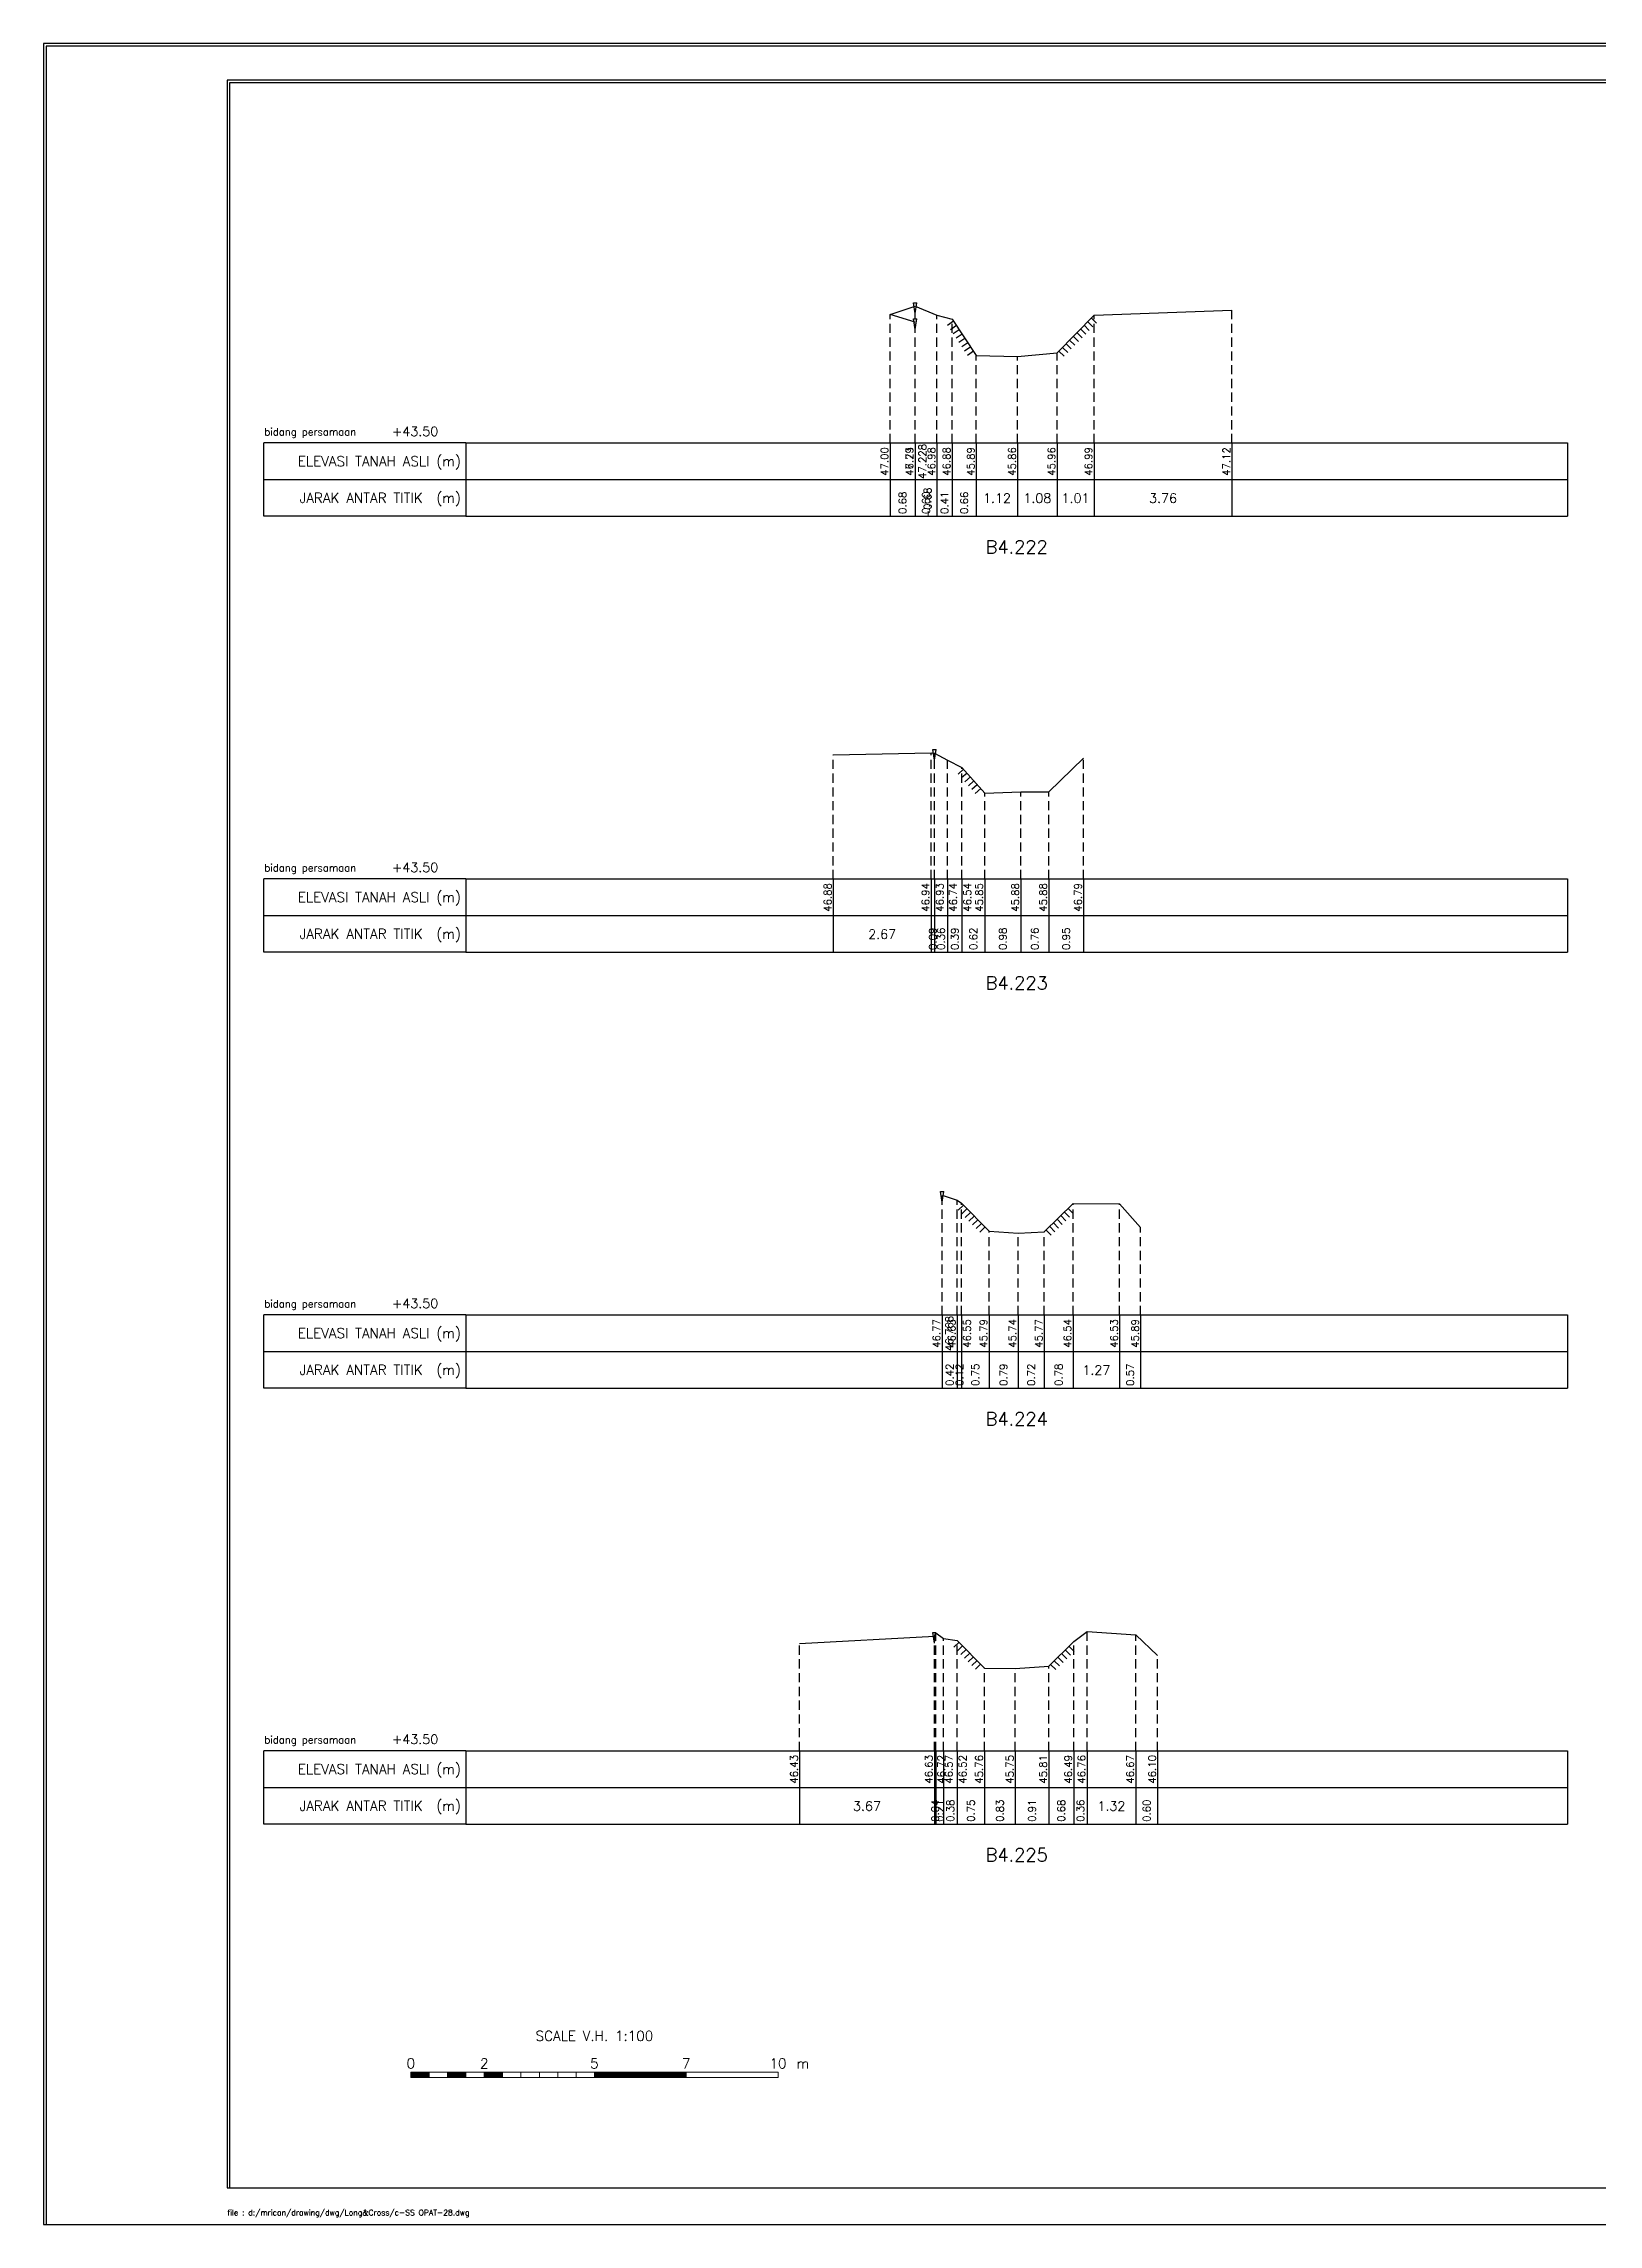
# Model space of a CAD drawing. Header units: inches. Extents: x -11 to 3175, y -842 to -783.
# Drawn here: x 2317 to 2359.3, y -842 to -782.6 of the extents above; entities that cross this region are included whole.
import ezdxf
from ezdxf.enums import TextEntityAlignment as Align

# ---------------------------------------------------------------- set-up
doc = ezdxf.new("R2010")
doc.units = ezdxf.units.IN
doc.header["$MEASUREMENT"] = 0
doc.linetypes.add('DASHED2', pattern=[0.375, 0.25, -0.125])
doc.layers.add('KOP', color=7, linetype='Continuous')
doc.layers.add('pelengkap', color=7, linetype='Continuous')
doc.styles.add('ARIAL', font='arial.ttf')
doc.styles.add('battang01', font='arial.ttf')
doc.styles.add('L100', font='simplex.shx', dxfattribs={"height": 0.254})
doc.styles.add('L140', font='simplex.shx', dxfattribs={"height": 0.356})
doc.styles.add('L60', font='simplex.shx', dxfattribs={"height": 0.152})
doc.styles.add('L80', font='simplex.shx', dxfattribs={"height": 0.203})
doc.styles.add('ROMANS-N', font='ROMANS.SHX', dxfattribs={"width": 0.8})
doc.styles.add('SONDU', font='arial.ttf')
doc.styles.get("Standard").update_dxf_attribs({"font": 'simplex.shx'})
doc.styles.add('STYLE1', font='arial.ttf', dxfattribs={"height": 0.2})

# ---------------------------------------------------------------- blocks, each defined once
blk = doc.blocks.new('kop')
at = {"layer": 'KOP'}
h = blk.add_hatch(color=3, dxfattribs=at)
h.paths.add_polyline_path([(609.87, 69.8), (591.81, 69.8), (591.81, 51.91), (609.87, 51.91)])
h.paths.add_polyline_path([(592.1, 52.25), (592.1, 69.5), (609.53, 69.5), (609.53, 52.25)], flags=16)
edge = h.paths.add_edge_path(flags=0)
edge.add_line((608.87, 52.91), (601.67, 52.91))
edge.add_ellipse((597.68, 52.92), major_axis=(2.82, 2.82), ratio=1, start_angle=314.84704, end_angle=495.15296)
edge.add_line((593.69, 52.91), (592.76, 52.91))
edge.add_line((592.76, 52.91), (592.76, 58.63))
edge.add_line((592.76, 58.63), (595.43, 58.63))
edge.add_ellipse((595.43, 63.37), major_axis=(-3.35, 3.35), ratio=1, start_angle=135, end_angle=315)
edge.add_line((595.43, 68.11), (595.43, 68.84))
edge.add_line((595.43, 68.84), (601.65, 68.84))
edge.add_line((601.65, 68.84), (601.65, 58.59))
edge.add_ellipse((604.86, 58.63), major_axis=(2.26, 2.26), ratio=1, start_angle=135.57378, end_angle=315)
edge.add_line((608.06, 58.63), (608.87, 58.63))
edge.add_line((608.87, 58.63), (608.87, 52.91))
h = blk.add_hatch(dxfattribs=at)
h.set_pattern_fill('ANSI31', color=21)
h.paths.add_polyline_path([(609.53, 69.5), (592.1, 69.5), (592.1, 52.25), (609.53, 52.25)])
edge = h.paths.add_edge_path(flags=16)
edge.add_line((608.06, 58.63), (608.87, 58.63))
edge.add_line((608.87, 58.63), (608.87, 52.91))
edge.add_line((608.87, 52.91), (601.67, 52.91))
edge.add_ellipse((597.68, 52.92), major_axis=(-2.82, 2.82), ratio=1, start_angle=224.84704, end_angle=405.15296)
edge.add_line((593.69, 52.91), (592.76, 52.91))
edge.add_line((592.76, 52.91), (592.76, 58.63))
edge.add_line((592.76, 58.63), (595.43, 58.63))
edge.add_ellipse((595.43, 63.37), major_axis=(-3.35, 3.35), ratio=1, start_angle=135, end_angle=315)
edge.add_line((595.43, 68.11), (595.43, 68.84))
edge.add_line((595.43, 68.84), (601.65, 68.84))
edge.add_line((601.65, 68.84), (601.65, 58.59))
edge.add_ellipse((604.86, 58.63), major_axis=(-2.26, 2.26), ratio=1, start_angle=45.57378, end_angle=225)
h = blk.add_hatch(color=3, dxfattribs=at)
edge = h.paths.add_edge_path()
edge.add_line((601.65, 68.84), (595.43, 68.84))
edge.add_line((595.43, 68.84), (595.43, 68.11))
edge.add_ellipse((595.43, 63.37), major_axis=(-3.35, 3.35), ratio=1, start_angle=135, end_angle=315, ccw=False)
edge.add_line((595.43, 58.63), (592.76, 58.63))
edge.add_line((592.76, 58.63), (592.76, 52.91))
edge.add_line((592.76, 52.91), (593.69, 52.91))
edge.add_ellipse((597.68, 52.92), major_axis=(-2.82, 2.82), ratio=1, start_angle=-135.15296, end_angle=45.15296, ccw=False)
edge.add_line((601.67, 52.91), (608.87, 52.91))
edge.add_line((608.87, 52.91), (608.87, 58.63))
edge.add_line((608.87, 58.63), (608.06, 58.63))
edge.add_ellipse((604.86, 58.63), major_axis=(2.26, 2.26), ratio=1, start_angle=134.42622, end_angle=315, ccw=False)
edge.add_line((601.65, 58.66), (601.65, 68.84))
h = blk.add_hatch(dxfattribs=at)
h.set_pattern_fill('ANSI31', color=41)
h.paths.add_polyline_path([(595.59, 25.44), (591.99, 25.44), (591.99, 22.12), (595.59, 22.12)])
h.paths.add_polyline_path([(594.83, 23.8), (595.49, 22.51), (594.95, 22.51), (594.37, 23.59), (594.37, 22.51), (593.85, 22.51), (593.85, 24.73), (593.24, 22.51), (592.84, 22.51), (592.12, 25.05), (592.67, 25.05), (593.03, 23.54), (593.41, 25.05), (594.37, 25.05), (594.37, 23.99), (594.89, 25.05), (595.46, 25.05)], flags=16)
at = {"color": 2}
blk.add_lwpolyline([(-49.29, -9.99), (790.69, -9.99), (790.69, 583.29), (-49.29, 583.29)], close=True, dxfattribs=at)
at = {"color": 6}
blk.add_lwpolyline([(0.65, 0), (780.7, 0), (780.7, 573.3), (0.65, 573.3)], close=True, dxfattribs=at)
at = {"layer": 'KOP', "color": 5}
for p, q in [((590.8, 70.96), (590.8, 29.98)), ((590.8, 70.96), (780.7, 70.96)), ((400.9, 29.98), (400.9, 0)), ((400.9, 29.98), (590.8, 29.98)), ((590.8, 29.98), (590.8, 0))]:
    blk.add_line(p, q, dxfattribs=at)
at = {"layer": 'KOP', "color": 3}
for p, q in [((591.81, 69.8), (609.87, 69.8)), ((591.81, 51.91), (591.81, 69.8)), ((592.1, 69.5), (609.53, 69.5)), ((592.1, 52.25), (592.1, 69.5)), ((595.43, 68.84), (595.43, 68.11)), ((595.43, 68.84), (601.65, 68.84)), ((601.65, 58.59), (601.65, 68.84)), ((609.53, 69.5), (609.53, 52.25)), ((609.87, 69.8), (609.87, 51.91)), ((592.76, 52.91), (592.76, 58.63)), ((595.43, 58.63), (592.76, 58.63)), ((608.87, 58.63), (608.06, 58.63)), ((608.87, 58.63), (608.87, 52.91)), ((609.87, 51.91), (591.81, 51.91)), ((609.53, 52.25), (592.1, 52.25)), ((593.69, 52.91), (592.76, 52.91)), ((608.87, 52.91), (601.67, 52.91)), ((720.73, 43.98), (780.7, 43.98)), ((720.73, 36.98), (780.7, 36.98)), ((415.9, 29.98), (415.9, 0)), ((430.89, 29.98), (430.89, 0)), ((545.83, 29.98), (545.83, 0)), ((560.82, 29.98), (560.82, 0)), ((575.81, 29.98), (575.81, 0)), ((655.77, 29.98), (655.77, 11.99)), ((675.76, 29.98), (675.76, 0)), ((705.74, 29.98), (705.74, 0)), ((400.9, 24.99), (590.8, 24.99)), ((655.77, 23.99), (720.73, 23.99)), ((720.73, 23.99), (780.7, 23.99)), ((400.9, 19.99), (590.8, 19.99)), ((655.77, 17.99), (720.73, 17.99)), ((720.73, 17.99), (780.7, 17.99)), ((740.72, 17.99), (740.72, 0)), ((400.9, 14.99), (590.8, 14.99)), ((590.8, 6), (720.73, 6))]:
    blk.add_line(p, q, dxfattribs=at)
at = {"layer": 'KOP', "color": 4}
for p, q in [((610.79, 70.96), (610.79, 50.97)), ((720.73, 70.96), (720.73, 0)), ((590.8, 50.97), (720.73, 50.97)), ((720.73, 50.97), (780.7, 50.97)), ((590.8, 29.98), (720.73, 29.98)), ((720.73, 29.98), (780.7, 29.98)), ((590.8, 11.99), (720.73, 11.99))]:
    blk.add_line(p, q, dxfattribs=at)
at = {"layer": 'KOP', "color": 41}
blk.add_line((595.59, 22.12), (591.99, 22.12), dxfattribs=at)
for points in [[(591.99, 25.44), (595.59, 25.44)], [(592.12, 25.05), (592.67, 25.05)], [(592.12, 25.05), (592.84, 22.51)], [(592.2, 25.44), (592.42, 25.44)], [(592.63, 25.44), (592.84, 25.44)], [(592.67, 25.05), (593.03, 23.54), (593.41, 25.05)], [(593.05, 25.44), (593.26, 25.44)], [(593.24, 22.51), (593.85, 24.73)], [(593.41, 25.05), (594.37, 25.05)], [(593.48, 25.44), (593.69, 25.44)], [(593.85, 22.51), (593.85, 24.73)], [(593.9, 25.44), (594.11, 25.44)], [(594.32, 25.44), (594.53, 25.44)], [(594.37, 25.05), (594.37, 23.99)], [(594.37, 23.99), (594.89, 25.05)], [(594.75, 25.44), (594.96, 25.44)], [(594.83, 23.8), (595.46, 25.05)], [(594.83, 23.8), (595.49, 22.51)], [(594.89, 25.05), (595.46, 25.05)], [(595.17, 25.44), (595.38, 25.44)], [(592.84, 22.51), (593.24, 22.51)], [(593.85, 22.51), (594.37, 22.51)], [(594.95, 22.51), (594.37, 23.59)], [(594.37, 23.59), (594.37, 22.51)], [(594.95, 22.51), (595.49, 22.51)]]:
    blk.add_lwpolyline(points, dxfattribs=at)
at = {"layer": 'KOP', "color": 42}
for points in [[(592.2, 29.11), (592.2, 25.44)], [(592.54, 29.11), (592.54, 25.44)], [(592.96, 29.11), (592.96, 25.44)], [(593.38, 29.11), (593.38, 25.44)], [(593.81, 29.11), (593.81, 25.44)], [(594.23, 29.11), (594.23, 25.44)], [(594.65, 29.11), (594.65, 25.44)], [(595.08, 29.11), (595.08, 25.44)], [(595.5, 29.11), (595.5, 25.44)]]:
    blk.add_lwpolyline(points, dxfattribs=at)
at = {"layer": 'KOP', "color": 3}
for centre, major_axis, start_param, end_param in [((595.43, 63.37), (-3.35, 3.35), 2.356194, 5.497787), ((597.68, 52.92), (-2.82, 2.82), 3.924321, 7.071253), ((604.86, 58.63), (-2.26, 2.26), 0.785398, 3.926991)]:
    blk.add_ellipse(centre, major_axis=major_axis, ratio=1, start_param=start_param, end_param=end_param, dxfattribs=at)
at = {"layer": 'KOP', "color": 5, "style": 'SONDU'}
for s, height, width, p, p2 in [('MINISTRY OF PUBLIC WORKS AND HOUSING', 3.4982, 0.971049, (612.49, 65.4), (715.58, 65.4)), ('DIRECTORATE GENERAL OF WATER RESOURCES', 2.7485, 1.100714, (612.33, 60.62), (715.42, 60.62)), ('DIRECTORATE OF IRRIGATION AND LOWLAND', 1.9989, 1.638753, (612.52, 56.15), (715.75, 56.15))]:
    blk.add_text(s, height=height, dxfattribs=dict(at, width=width)).set_placement(p, p2, align=Align.FIT)
at = {"layer": 'KOP', "color": 3, "style": 'ROMANS-N', "width": 1.832261}
blk.add_text('Jalan Pattimura No. 20 Kebayoran Baru, Jakarta Selatan', height=1.2493, dxfattribs=at).set_placement((612.79, 53.07), (715.58, 53.07), align=Align.FIT)
at = {"layer": 'KOP', "color": 5, "style": 'ARIAL'}
blk.add_text('Subject:', height=3.252, dxfattribs=at).set_placement((593.75, 45.87))
at = {"layer": 'KOP', "color": 3}
for s, height, style, p in [('Scheme', 1.999, 'battang01', (722.75, 46.66)), (':', 2, 'battang01', (740.37, 46.56)), ('D.I MRICAN', 1.999, 'battang01', (742.66, 46.66)), ('District', 1.999, 'battang01', (722.68, 39.97)), ('KEDIRI', 1.999, 'battang01', (742.66, 39.66)), (':', 2, 'battang01', (740.38, 39.87)), ('Province', 1.999, 'battang01', (722.75, 32.66)), (':', 2, 'battang01', (740.37, 32.57)), ('EAST JAVA', 1.999, 'battang01', (742.66, 32.66)), ('Prepared by', 1.9989, 'battang01', (657.14, 25.79)), ('No. of Sheet ', 1.9989, 'battang01', (722.52, 26.68)), (':', 2, 'battang01', (740.38, 25.62)), ('in joint venture with:', 1.2493, 'SONDU', (597.56, 21.07)), ('Checked by', 1.999, 'battang01', (657.14, 19.79)), ('Register', 1.999, 'battang01', (722.52, 20.02)), (':', 2, 'battang01', (740.36, 19.92)), ('Team Leader', 1.9989, 'battang01', (657.14, 13.79)), ('Yoo, Kang-Keun', 1.9989, 'battang01', (677.26, 13.79)), ('Date :', 1.999, 'battang01', (722.52, 13.49)), ('No. of Contract :', 1.9989, 'battang01', (743.52, 13.49)), ('No.', 2, 'STYLE1', (404.73, 6.99)), ('Date', 2, 'STYLE1', (417.78, 6.99)), ('Revised', 2, 'STYLE1', (483.04, 7.17)), ('Drawn', 2, 'STYLE1', (550.92, 7.18)), ('Checked', 2, 'STYLE1', (562.62, 7.11)), ('Approv.', 2, 'STYLE1', (578.86, 7.21)), ('Acknowledge by', 1.9989, 'battang01', (592.18, 7.8)), (':', 2, 'battang01', (612.76, 7.81)), ('Approved by', 1.9989, 'battang01', (592.18, 1.8)), (':', 2, 'battang01', (612.81, 1.77)), ('Directorate of Irrigations and Lowlands', 1.9989, 'battang01', (614.08, 1.59))]:
    blk.add_text(s, height=height, dxfattribs=dict(at, style=style)).set_placement(p)
at = {"layer": 'KOP', "color": 6, "style": 'SONDU'}
blk.add_text('PT. VIRAMA KARYA (Persero)', height=2.5809, dxfattribs=at).set_placement((597.36, 26.15))
at = {"layer": 'KOP', "color": 42, "style": 'SONDU'}
blk.add_text('VIRAMA', height=0.942, dxfattribs=at).set_placement((591.3, 21.04))
at = {"layer": 'KOP', "color": 4, "style": 'SONDU'}
for s, p in [('Korean Rural Community Corporation', (592.02, 18.86)), ('PT. Wiratman', (592.02, 16.86)), ('PT. Terasis Erojaya', (591.94, 12.59)), ('PT. Tuah Agung Anugrah', (592, 14.73))]:
    blk.add_text(s, height=1.4992, dxfattribs=at).set_placement(p)
at = {"layer": 'KOP', "color": 3, "insert": (719.86, 60.77), "char_height": 2.4987, "width": 61.4394, "attachment_point": 4, "style": 'SONDU'}
blk.add_mtext('\\pi1.9124;Project Preparation Consultant (PPC)\\P\\pi3.0493;Firm For Develompent of the Mrican \\P\\pi7.7731;Irrigation System In East Java', dxfattribs=at)
at = {"layer": 'KOP', "color": 2, "insert": (597.57, 24.25), "char_height": 0.9995, "width": 48.7181, "attachment_point": 1, "style": 'SONDU'}
blk.add_mtext('Jl. Hang Tuah Raya No.26, Kebayoran Baru Jakarta Selatan 12120 Indonesia', dxfattribs=at)
blk = doc.blocks.new('*X6')
at = {"color": 0}
for p, q in [((20000, 6250), (25000, 6250)), ((20000, 6200), (25000, 6200)), ((20000, 6150), (25000, 6150)), ((20000, 6100), (25000, 6100)), ((20000, 6050), (25000, 6050))]:
    blk.add_line(p, q, dxfattribs=at)
blk = doc.blocks.new('*X5')
at = {"color": 0}
for p, q in [((14000, 6250), (15000, 6250)), ((14000, 6200), (15000, 6200)), ((14000, 6150), (15000, 6150)), ((14000, 6100), (15000, 6100)), ((14000, 6050), (15000, 6050))]:
    blk.add_line(p, q, dxfattribs=at)
blk = doc.blocks.new('*X3')
at = {"color": 0}
for p, q in [((10000, 6250), (11000, 6250)), ((10000, 6200), (11000, 6200)), ((10000, 6150), (11000, 6150)), ((10000, 6100), (11000, 6100)), ((10000, 6050), (11000, 6050))]:
    blk.add_line(p, q, dxfattribs=at)
blk = doc.blocks.new('*X4')
at = {"color": 0}
for p, q in [((12000, 6250), (13000, 6250)), ((12000, 6200), (13000, 6200)), ((12000, 6150), (13000, 6150)), ((12000, 6100), (13000, 6100)), ((12000, 6050), (13000, 6050))]:
    blk.add_line(p, q, dxfattribs=at)
blk = doc.blocks.new('c100')
at = {"color": 2}
blk.add_lwpolyline([(-5, -1), (79.1, -1), (79.1, 58.4), (-5, 58.4)], close=True, dxfattribs=at)
at = {"color": 6}
blk.add_lwpolyline([(0, 0), (78.1, 0), (78.1, 57.4), (0, 57.4)], close=True, dxfattribs=at)
at = {"color": 3, "lineweight": 0}
for points in [[(5, 3), (5.5, 3), (5.5, 3.15), (5, 3.15)], [(5.5, 3), (6, 3), (6, 3.15), (5.5, 3.15)], [(6, 3), (6.5, 3), (6.5, 3.15), (6, 3.15)], [(6.5, 3), (7, 3), (7, 3.15), (6.5, 3.15)], [(7, 3), (7.5, 3), (7.5, 3.15), (7, 3.15)], [(7.5, 3), (8, 3), (8, 3.15), (7.5, 3.15)], [(8, 3), (8.5, 3), (8.5, 3.15), (8, 3.15)], [(8.5, 3), (9, 3), (9, 3.15), (8.5, 3.15)], [(9, 3), (9.5, 3), (9.5, 3.15), (9, 3.15)], [(9.5, 3), (10, 3), (10, 3.15), (9.5, 3.15)], [(10, 3), (12.5, 3), (12.5, 3.15), (10, 3.15)], [(12.5, 3), (15, 3), (15, 3.15), (12.5, 3.15)]]:
    blk.add_lwpolyline(points, close=True, dxfattribs=at)
at = {"color": 1, "lineweight": 0, "xscale": 0.0005, "yscale": 0.0005, "zscale": 0.0005}
for name in ['*X3', '*X4', '*X5', '*X6']:
    blk.add_blockref(name, (0, 0), dxfattribs=at)
at = {"color": 3}
for s, p in [('SCALE V.H. 1:100', (10, 4)), ('0', (5, 3.25)), ('2', (7, 3.25)), ('5', (10, 3.25)), ('7', (12.5, 3.25)), ('10', (15, 3.25))]:
    blk.add_text(s, height=0.27, dxfattribs=at).set_placement(p, align=Align.CENTER)
blk.add_text('m', height=0.27, dxfattribs=at).set_placement((15.5, 3.25))
blk = doc.blocks.new('das2')
at = {"color": 5, "linetype": 'Continuous'}
for q in [(0, 1), (17.75, 1)]:
    blk.add_line((2.75, 1), q, dxfattribs=at)
at = {"color": 3, "linetype": 'Continuous'}
for p, q in [((2.75, 1), (2.75, 0)), ((17.75, 1), (17.75, 0)), ((0, 0.5), (17.75, 0.5)), ((2.75, 0), (0, 0)), ((2.75, 0), (17.75, 0))]:
    blk.add_line(p, q, dxfattribs=at)
blk.add_lwpolyline([(0, 0), (0, 1)], dxfattribs=at)
blk.add_text('bidang persamaan', height=0.1, dxfattribs=at).set_placement((0.005, 1.1))
at = {"color": 5, "linetype": 'Continuous'}
for s, p in [('ELEVASI TANAH ASLI (m)', (2.683, 0.683)), ('JARAK ANTAR TITIK  (m)', (2.683, 0.183))]:
    blk.add_text(s, height=0.135, dxfattribs=at).set_placement(p, align=Align.RIGHT)
blk = doc.blocks.new('gbrpatok')
at = {"color": 2, "linetype": 'Continuous'}
for p, q in [((-0.00045, 0.00096), (0.00045, 0.00096)), ((0, -0.00196), (-0.00045, 0.00096)), ((0, -0.00196), (0.00045, 0.00096))]:
    blk.add_line(p, q, dxfattribs=at)

msp = doc.modelspace()

# ---------------------------------------------------------------- linework, layer by layer
at = {"color": 2, "linetype": 'Continuous', "lineweight": -3}
for p, q in [((2340.051, -789.981), (2340.733, -789.754)), ((2340.733, -790.188), (2340.051, -789.981)), ((2340.733, -789.754), (2341.329, -789.998)), ((2341.329, -789.998), (2341.743, -790.106)), ((2344.599, -791.023), (2345.607, -789.995)), ((2345.607, -789.995), (2349.362, -789.859)), ((2341.743, -790.106), (2342.4, -791.092)), ((2342.4, -791.092), (2343.524, -791.12)), ((2343.524, -791.12), (2344.599, -791.023)), ((2338.504, -801.974), (2341.17, -801.917)), ((2341.17, -801.917), (2341.258, -801.925)), ((2341.258, -801.925), (2341.618, -802.121)), ((2341.618, -802.121), (2342.009, -802.314)), ((2342.009, -802.314), (2342.629, -803.012)), ((2344.371, -802.982), (2345.32, -802.067)), ((2342.629, -803.012), (2343.612, -802.98)), ((2343.612, -802.98), (2344.371, -802.982)), ((2341.467, -813.965), (2341.882, -814.101)), ((2341.882, -814.101), (2341.998, -814.185)), ((2341.998, -814.185), (2342.747, -814.947)), ((2344.252, -814.968), (2345.034, -814.192)), ((2345.034, -814.192), (2346.303, -814.203)), ((2346.303, -814.203), (2346.876, -814.847)), ((2342.747, -814.947), (2343.536, -814.998)), ((2343.536, -814.998), (2344.252, -814.968)), ((2337.589, -826.18), (2341.257, -825.976)), ((2341.257, -825.976), (2341.299, -825.891)), ((2341.299, -825.891), (2341.505, -826.043)), ((2341.505, -826.043), (2341.88, -826.092)), ((2341.88, -826.092), (2342.627, -826.851)), ((2344.373, -826.796), (2345.056, -826.12)), ((2345.056, -826.12), (2345.417, -825.847)), ((2345.417, -825.847), (2346.74, -825.94)), ((2346.74, -825.94), (2347.339, -826.506)), ((2343.461, -826.861), (2344.373, -826.796)), ((2342.627, -826.851), (2343.461, -826.861))]:
    msp.add_line(p, q, dxfattribs=at)
at = {"color": 1, "linetype": 'DASHED2', "lineweight": -3}
for p, q in [((2340.051, -793.482), (2340.051, -789.981)), ((2340.733, -793.482), (2340.733, -789.754)), ((2341.329, -793.482), (2341.329, -789.998)), ((2345.607, -793.482), (2345.607, -789.995)), ((2349.362, -793.482), (2349.362, -789.859)), ((2340.733, -793.482), (2340.733, -790.188)), ((2341.743, -793.482), (2341.743, -790.106)), ((2342.4, -793.482), (2342.4, -791.092)), ((2343.524, -793.482), (2343.524, -791.12)), ((2344.599, -793.482), (2344.599, -791.023)), ((2338.504, -805.358), (2338.504, -801.974)), ((2341.17, -805.358), (2341.17, -801.917)), ((2341.258, -805.358), (2341.258, -801.925)), ((2341.618, -805.358), (2341.618, -802.121)), ((2342.009, -805.358), (2342.009, -802.314)), ((2345.32, -805.358), (2345.32, -802.067)), ((2342.629, -805.358), (2342.629, -803.012)), ((2343.612, -805.358), (2343.612, -802.98)), ((2344.371, -805.358), (2344.371, -802.982)), ((2341.467, -817.233), (2341.467, -813.965)), ((2341.882, -817.233), (2341.882, -814.101)), ((2341.998, -817.233), (2341.998, -814.185)), ((2345.034, -817.233), (2345.034, -814.192)), ((2346.303, -817.233), (2346.303, -814.203)), ((2342.747, -817.233), (2342.747, -814.947)), ((2344.252, -817.233), (2344.252, -814.968)), ((2346.876, -817.233), (2346.876, -814.847)), ((2343.536, -817.233), (2343.536, -814.998)), ((2337.589, -829.108), (2337.589, -826.18)), ((2341.257, -829.108), (2341.257, -825.976)), ((2341.299, -829.108), (2341.299, -825.891)), ((2341.505, -829.108), (2341.505, -826.043)), ((2341.88, -829.108), (2341.88, -826.092)), ((2345.056, -829.108), (2345.056, -826.12)), ((2345.417, -829.108), (2345.417, -825.847)), ((2346.74, -829.108), (2346.74, -825.94)), ((2344.373, -829.108), (2344.373, -826.796)), ((2347.339, -829.108), (2347.339, -826.506)), ((2342.627, -829.108), (2342.627, -826.851)), ((2343.461, -829.108), (2343.461, -826.861))]:
    msp.add_line(p, q, dxfattribs=at)
at = {"color": 1, "linetype": 'Continuous', "lineweight": -3}
for p, q in [((2340.051, -793.482), (2340.051, -795.482)), ((2340.733, -793.482), (2340.733, -795.482)), ((2340.733, -793.482), (2340.733, -795.482)), ((2341.329, -793.482), (2341.329, -795.482)), ((2341.743, -793.482), (2341.743, -795.482)), ((2342.4, -793.482), (2342.4, -795.482)), ((2343.524, -793.482), (2343.524, -795.482)), ((2344.599, -793.482), (2344.599, -795.482)), ((2345.607, -793.482), (2345.607, -795.482)), ((2349.362, -793.482), (2349.362, -795.482)), ((2338.504, -805.358), (2338.504, -807.358)), ((2341.17, -805.358), (2341.17, -807.358)), ((2341.258, -805.358), (2341.258, -807.358)), ((2341.618, -805.358), (2341.618, -807.358)), ((2342.009, -805.358), (2342.009, -807.358)), ((2342.629, -805.358), (2342.629, -807.358)), ((2343.612, -805.358), (2343.612, -807.358)), ((2344.371, -805.358), (2344.371, -807.358)), ((2345.32, -805.358), (2345.32, -807.358)), ((2341.467, -817.233), (2341.467, -819.233)), ((2341.882, -817.233), (2341.882, -819.233)), ((2341.998, -817.233), (2341.998, -819.233)), ((2342.747, -817.233), (2342.747, -819.233)), ((2343.536, -817.233), (2343.536, -819.233)), ((2344.252, -817.233), (2344.252, -819.233)), ((2345.034, -817.233), (2345.034, -819.233)), ((2346.303, -817.233), (2346.303, -819.233)), ((2346.876, -817.233), (2346.876, -819.233)), ((2337.589, -829.108), (2337.589, -831.108)), ((2341.257, -829.108), (2341.257, -831.108)), ((2341.299, -829.108), (2341.299, -831.108)), ((2341.505, -829.108), (2341.505, -831.108)), ((2341.88, -829.108), (2341.88, -831.108)), ((2342.627, -829.108), (2342.627, -831.108)), ((2343.461, -829.108), (2343.461, -831.108)), ((2344.373, -829.108), (2344.373, -831.108)), ((2345.056, -829.108), (2345.056, -831.108)), ((2345.417, -829.108), (2345.417, -831.108)), ((2346.74, -829.108), (2346.74, -831.108)), ((2347.339, -829.108), (2347.339, -831.108))]:
    msp.add_line(p, q, dxfattribs=at)
at = {"layer": 'pelengkap', "color": 1, "linetype": 'Continuous', "lineweight": -3}
for p, q in [((2341.782, -790.164), (2341.615, -790.275)), ((2341.859, -790.281), (2341.693, -790.392)), ((2341.937, -790.397), (2341.77, -790.508)), ((2342.014, -790.514), (2341.848, -790.625)), ((2345.04, -790.573), (2345.183, -790.713)), ((2345.138, -790.473), (2345.281, -790.613)), ((2345.236, -790.373), (2345.379, -790.513)), ((2345.334, -790.273), (2345.477, -790.413)), ((2345.432, -790.173), (2345.575, -790.313)), ((2345.53, -790.073), (2345.673, -790.213)), ((2342.092, -790.63), (2341.926, -790.741)), ((2342.17, -790.747), (2342.003, -790.858)), ((2342.247, -790.863), (2342.081, -790.974)), ((2342.325, -790.98), (2342.159, -791.091)), ((2344.648, -790.973), (2344.791, -791.113)), ((2344.746, -790.873), (2344.889, -791.013)), ((2344.844, -790.773), (2344.987, -790.913)), ((2344.942, -790.673), (2345.085, -790.813)), ((2342.055, -802.366), (2341.906, -802.499)), ((2342.148, -802.471), (2341.998, -802.603)), ((2342.241, -802.575), (2342.091, -802.708)), ((2342.334, -802.68), (2342.184, -802.813)), ((2342.427, -802.785), (2342.277, -802.917)), ((2342.52, -802.889), (2342.37, -803.022)), ((2342.047, -814.235), (2341.905, -814.375)), ((2342.145, -814.334), (2342.003, -814.475)), ((2344.898, -814.327), (2345.039, -814.469)), ((2342.243, -814.434), (2342.101, -814.574)), ((2342.342, -814.534), (2342.199, -814.674)), ((2342.44, -814.634), (2342.297, -814.774)), ((2342.538, -814.734), (2342.395, -814.874)), ((2342.636, -814.834), (2342.493, -814.974)), ((2344.302, -814.918), (2344.443, -815.06)), ((2344.401, -814.82), (2344.542, -814.962)), ((2344.501, -814.721), (2344.642, -814.863)), ((2344.6, -814.623), (2344.741, -814.764)), ((2344.699, -814.524), (2344.84, -814.666)), ((2344.799, -814.425), (2344.94, -814.567)), ((2341.93, -826.141), (2341.787, -826.282)), ((2342.028, -826.241), (2341.885, -826.381)), ((2344.92, -826.254), (2345.061, -826.396)), ((2342.126, -826.341), (2341.983, -826.481)), ((2342.224, -826.441), (2342.081, -826.581)), ((2342.322, -826.541), (2342.179, -826.681)), ((2342.42, -826.641), (2342.278, -826.781)), ((2342.518, -826.74), (2342.376, -826.881)), ((2344.422, -826.746), (2344.563, -826.888)), ((2344.522, -826.648), (2344.663, -826.79)), ((2344.621, -826.549), (2344.762, -826.692)), ((2344.721, -826.451), (2344.862, -826.593)), ((2344.82, -826.352), (2344.961, -826.495))]:
    msp.add_line(p, q, dxfattribs=at)

# ---------------------------------------------------------------- block references
at = {"color": 2, "linetype": 'Continuous', "lineweight": -3}
msp.add_blockref('c100', (2322, -841), dxfattribs=at)
for name, p, xscale, yscale, zscale in [('kop', (2322, -841), 0.1, 0.1, 0.1), ('das2', (2323, -795.475), 2, 2, 2), ('das2', (2323, -807.35), 2, 2, 2), ('das2', (2323, -819.225), 2, 2, 2), ('das2', (2323, -831.1), 2, 2, 2)]:
    msp.add_blockref(name, p, dxfattribs=dict(at, xscale=xscale, yscale=yscale, zscale=zscale))
at = {"color": 1, "linetype": 'Continuous', "lineweight": -3, "xscale": 100, "yscale": 100, "zscale": 100}
for p in [(2340.733, -789.754), (2340.733, -790.188), (2341.258, -801.925), (2341.467, -813.965), (2341.257, -825.976)]:
    msp.add_blockref('gbrpatok', p, dxfattribs=at)

# ---------------------------------------------------------------- texts
at = {"color": 3, "linetype": 'Continuous', "lineweight": -3, "style": 'L100'}
for s, p in [('+43.50', (2327.116, -793.29)), ('1.12', (2342.962, -795.107)), ('1.08', (2344.062, -795.107)), ('1.01', (2345.103, -795.107)), ('3.76', (2347.485, -795.107)), ('+43.50', (2327.116, -805.165)), ('2.67', (2339.837, -806.983)), ('+43.50', (2327.116, -817.04)), ('1.27', (2345.669, -818.858)), ('+43.50', (2327.116, -828.915)), ('3.67', (2339.423, -830.733)), ('1.32', (2346.079, -830.733))]:
    msp.add_text(s, height=0.254, dxfattribs=at).set_placement(p, align=Align.CENTER)
at = {"color": 3, "linetype": 'Continuous', "lineweight": -3, "style": 'L80'}
for s, p in [('47.228', (2341.033, -793.982)), ('47.00', (2340.001, -793.982)), ('47.23', (2340.683, -793.982)), ('46.79', (2340.683, -793.982)), ('46.98', (2341.279, -793.982)), ('46.88', (2341.693, -793.982)), ('45.89', (2342.35, -793.982)), ('45.86', (2343.474, -793.982)), ('45.96', (2344.549, -793.982)), ('46.99', (2345.557, -793.982)), ('47.12', (2349.312, -793.982)), ('46.88', (2338.454, -805.857)), ('46.94', (2341.12, -805.857)), ('46.93', (2341.508, -805.857)), ('46.74', (2341.868, -805.857)), ('46.54', (2342.258, -805.857)), ('45.85', (2342.578, -805.857)), ('45.88', (2343.562, -805.857)), ('45.88', (2344.32, -805.857)), ('46.79', (2345.27, -805.857)), ('46.768', (2341.767, -817.733)), ('46.77', (2341.417, -817.733)), ('46.63', (2341.832, -817.733)), ('46.55', (2342.248, -817.733)), ('45.79', (2342.697, -817.733)), ('45.74', (2343.486, -817.733)), ('45.77', (2344.202, -817.733)), ('46.54', (2344.984, -817.733)), ('46.53', (2346.253, -817.733)), ('45.89', (2346.826, -817.733)), ('46.43', (2337.538, -829.607)), ('46.63', (2341.206, -829.607)), ('46.72', (2341.548, -829.607)), ('46.57', (2341.755, -829.607)), ('46.52', (2342.13, -829.607)), ('45.76', (2342.576, -829.607)), ('45.75', (2343.411, -829.607)), ('45.81', (2344.322, -829.607)), ('46.49', (2345.006, -829.607)), ('46.76', (2345.367, -829.607)), ('46.67', (2346.69, -829.607)), ('46.10', (2347.289, -829.607))]:
    msp.add_text(s, height=0.203, rotation=90, dxfattribs=at).set_placement(p, align=Align.CENTER)
for s, p in [('-0.68', (2341.074, -795.107)), ('0.68', (2340.392, -795.107)), ('0.60', (2341.031, -795.107)), ('0.41', (2341.536, -795.107)), ('0.66', (2342.071, -795.107)), ('0.09', (2341.214, -806.983)), ('0.36', (2341.438, -806.983)), ('0.39', (2341.813, -806.983)), ('0.62', (2342.319, -806.983)), ('0.98', (2343.12, -806.983)), ('0.76', (2343.991, -806.983)), ('0.95', (2344.845, -806.983)), ('0.42', (2341.674, -818.858)), ('0.12', (2341.94, -818.858)), ('0.75', (2342.373, -818.858)), ('0.79', (2343.141, -818.858)), ('0.72', (2343.894, -818.858)), ('0.78', (2344.643, -818.858)), ('0.57', (2346.589, -818.858)), ('0.04', (2341.278, -830.733)), ('0.21', (2341.402, -830.733)), ('0.38', (2341.693, -830.733)), ('0.75', (2342.254, -830.733)), ('0.83', (2343.044, -830.733)), ('0.91', (2343.917, -830.733)), ('0.68', (2344.714, -830.733)), ('0.36', (2345.236, -830.733)), ('0.60', (2347.04, -830.733))]:
    msp.add_text(s, height=0.203, rotation=90, dxfattribs=at).set_placement(p, align=Align.MIDDLE_CENTER)
at = {"color": 4, "linetype": 'Continuous', "lineweight": -3, "style": 'L140'}
for s, p in [('B4.222', (2343.5, -796.487)), ('B4.223', (2343.5, -808.362)), ('B4.224', (2343.5, -820.237)), ('B4.225', (2343.5, -832.112))]:
    msp.add_text(s, height=0.356, dxfattribs=at).set_placement(p, align=Align.CENTER)
at = {"color": 2, "linetype": 'Continuous', "lineweight": -3, "style": 'L60'}
msp.add_text('file : d:/mrican/drawing/dwg/Long&Cross/c-SS OPAT-28.dwg', height=0.152, dxfattribs=at).set_placement((2322, -841.8), align=Align.BOTTOM_LEFT)

doc.saveas('drawing.dxf')
